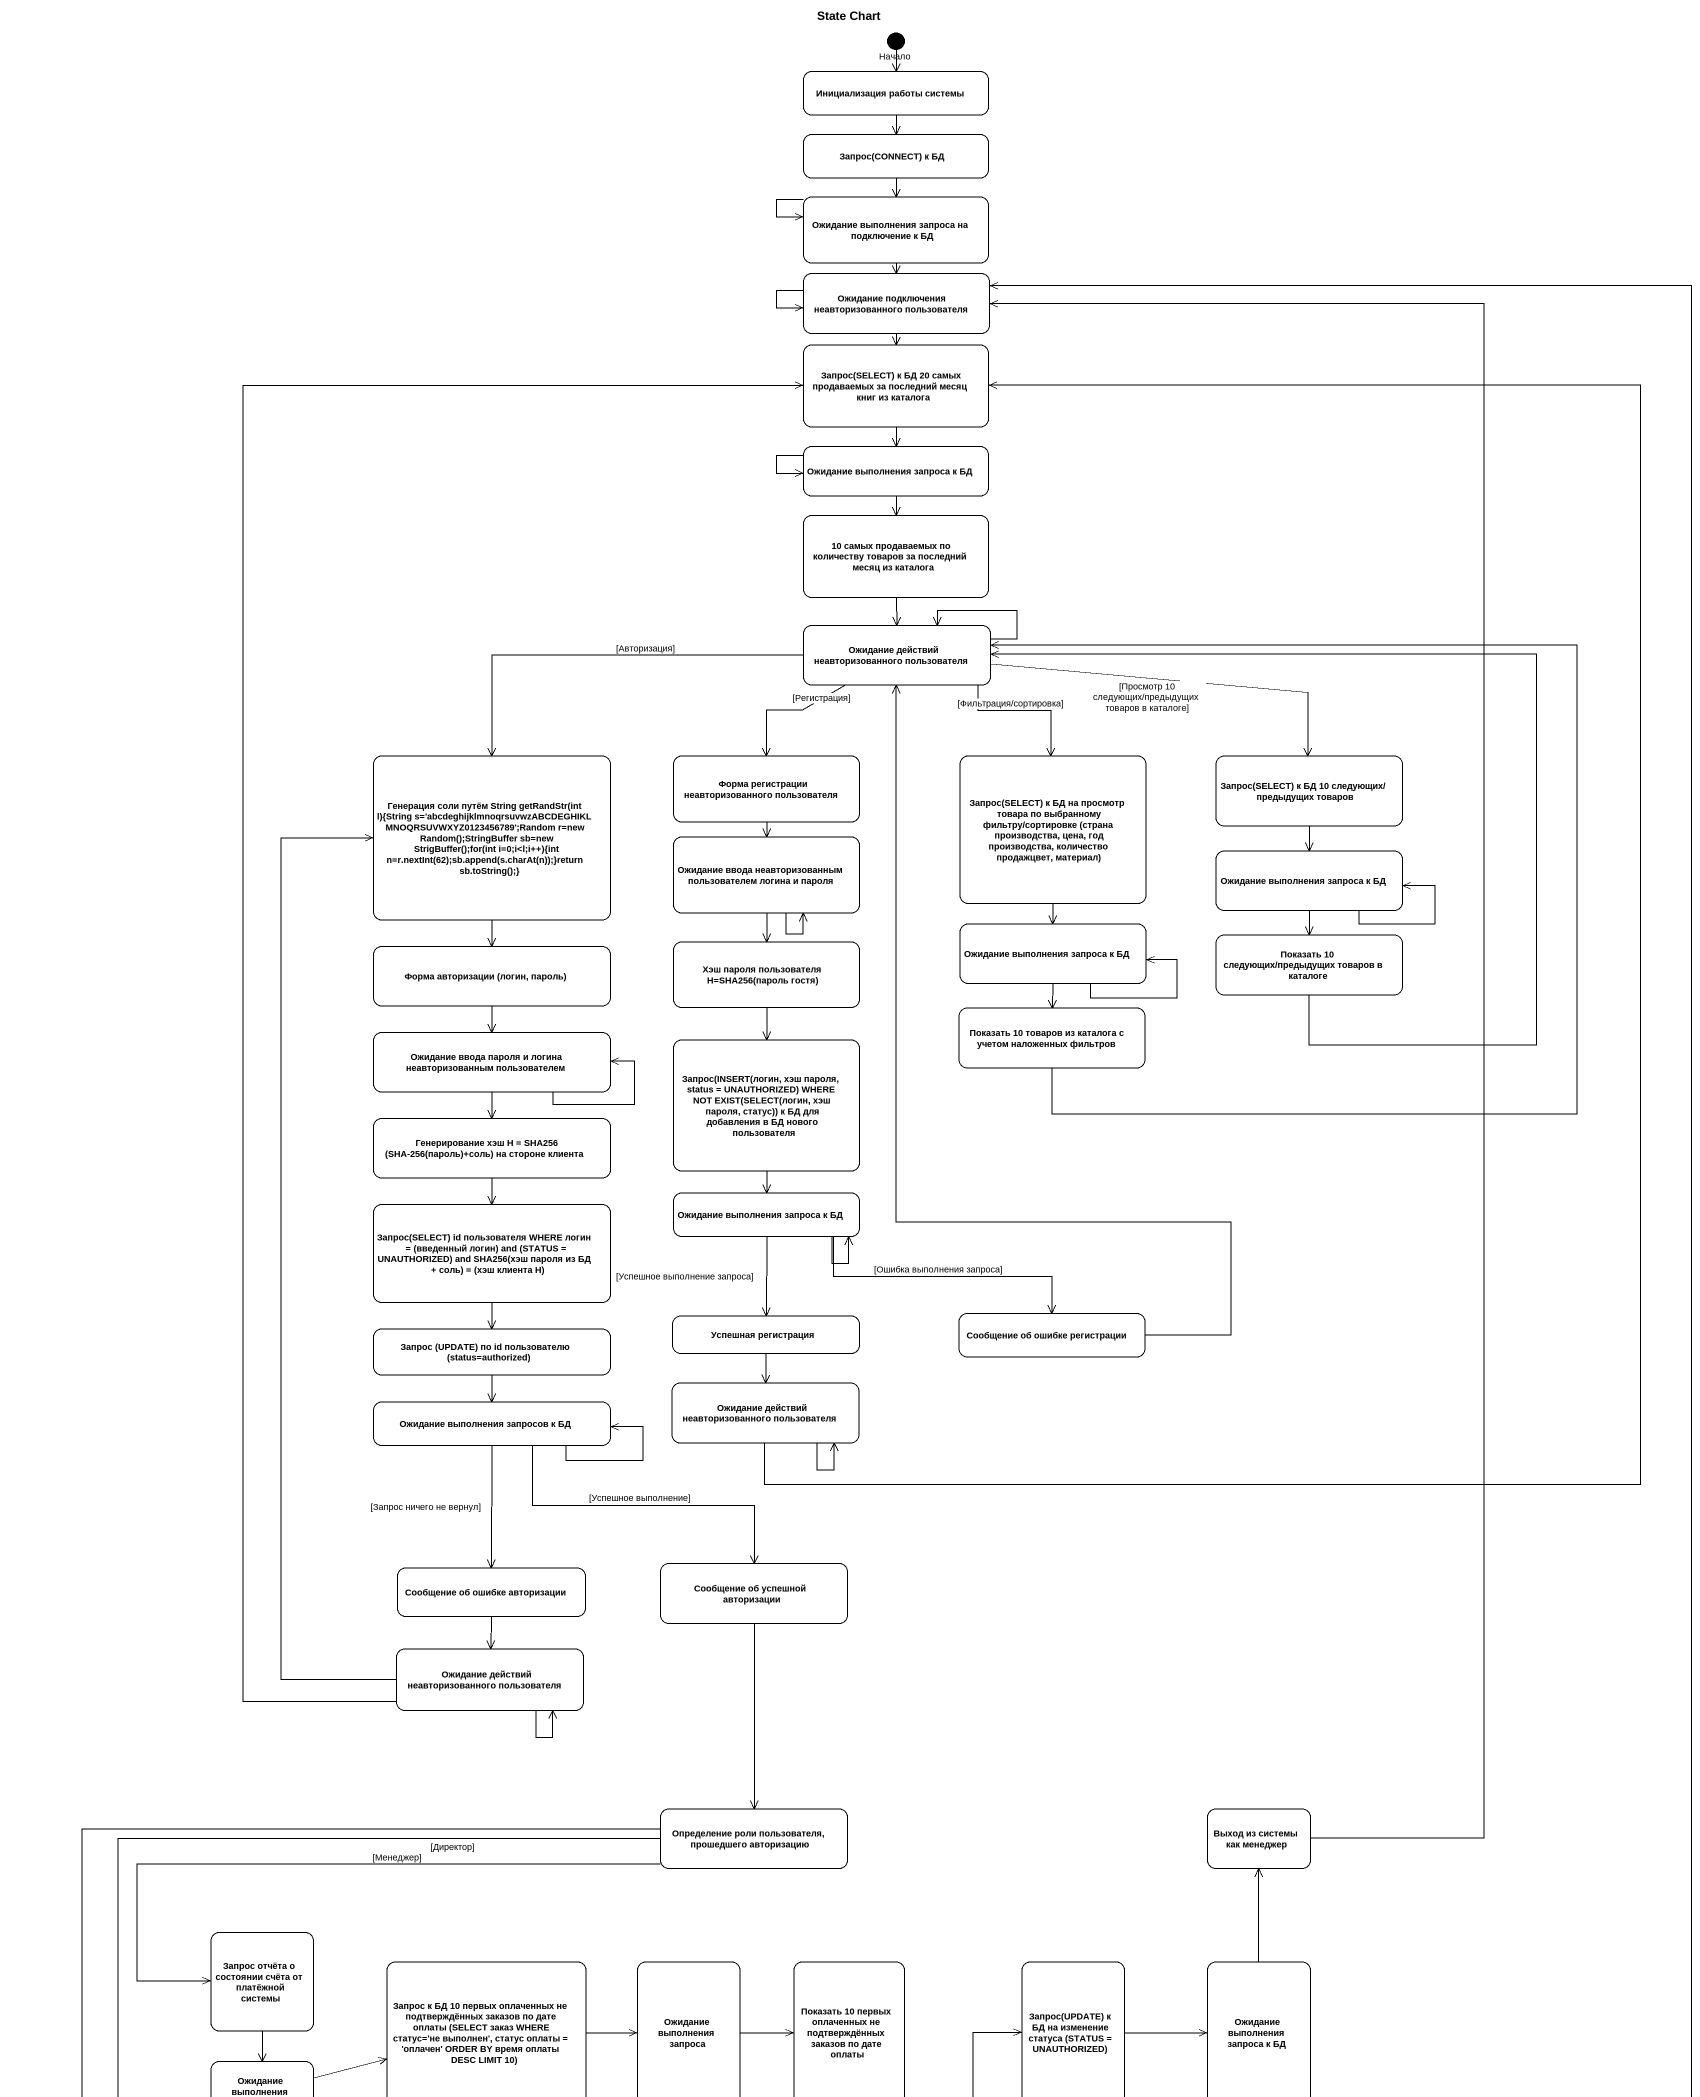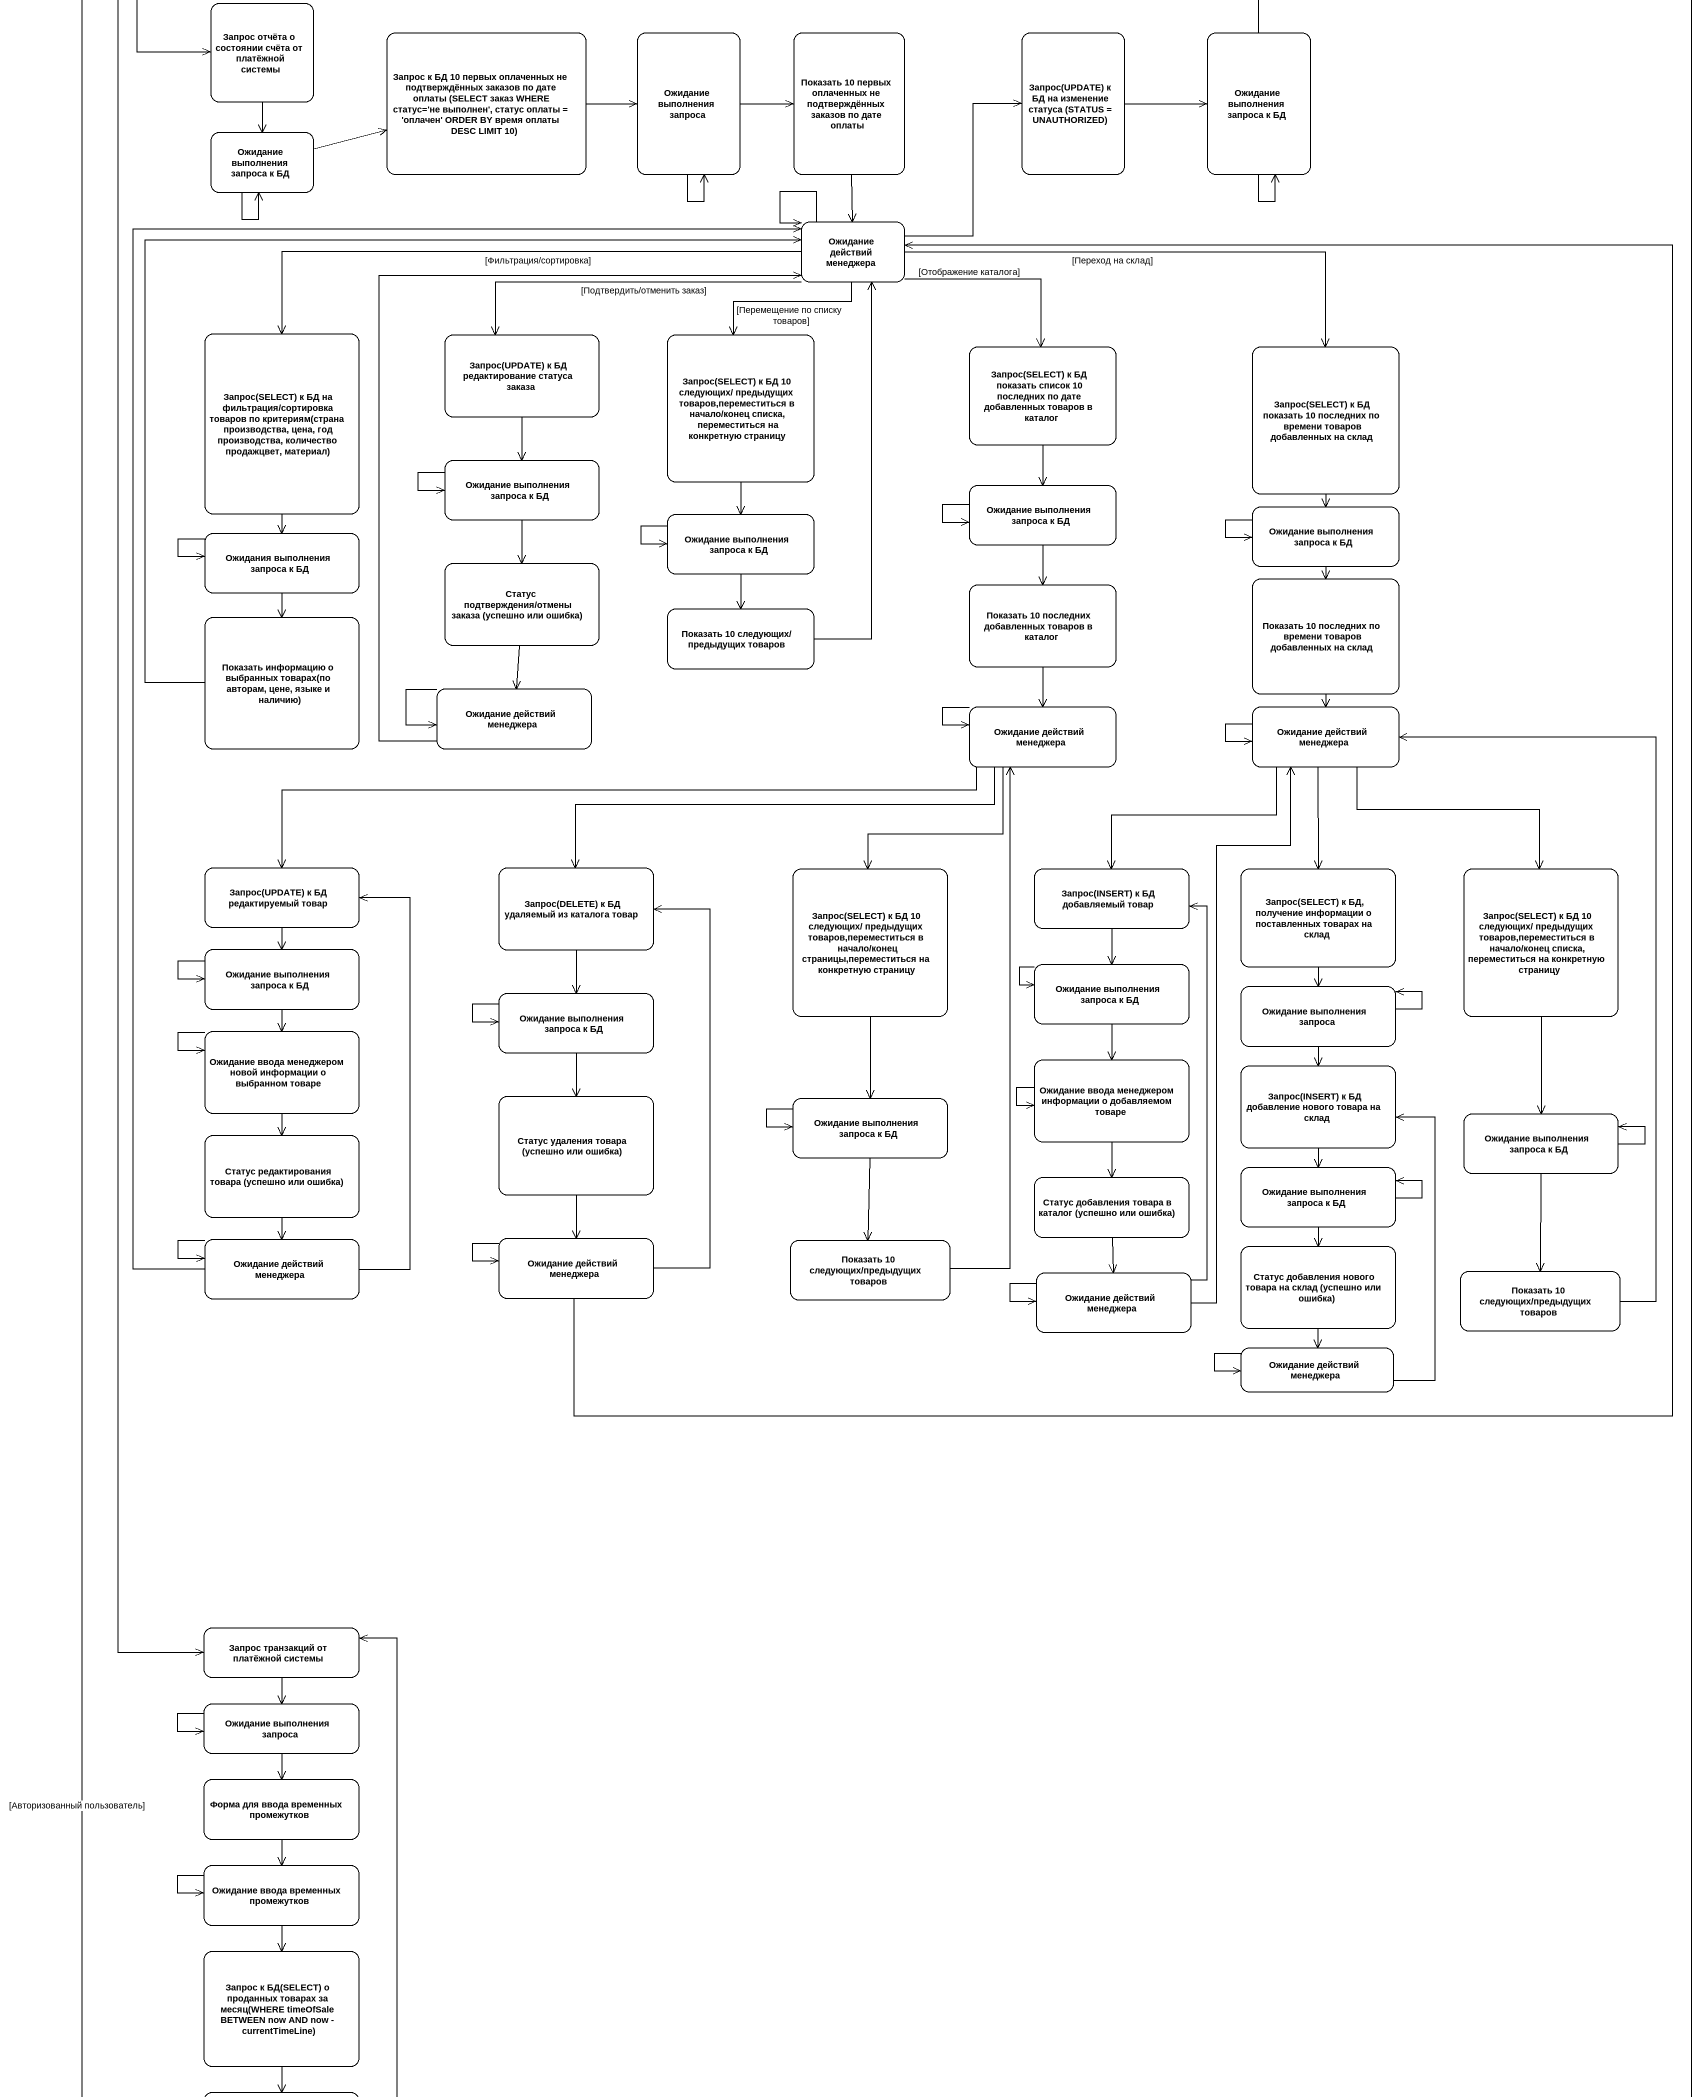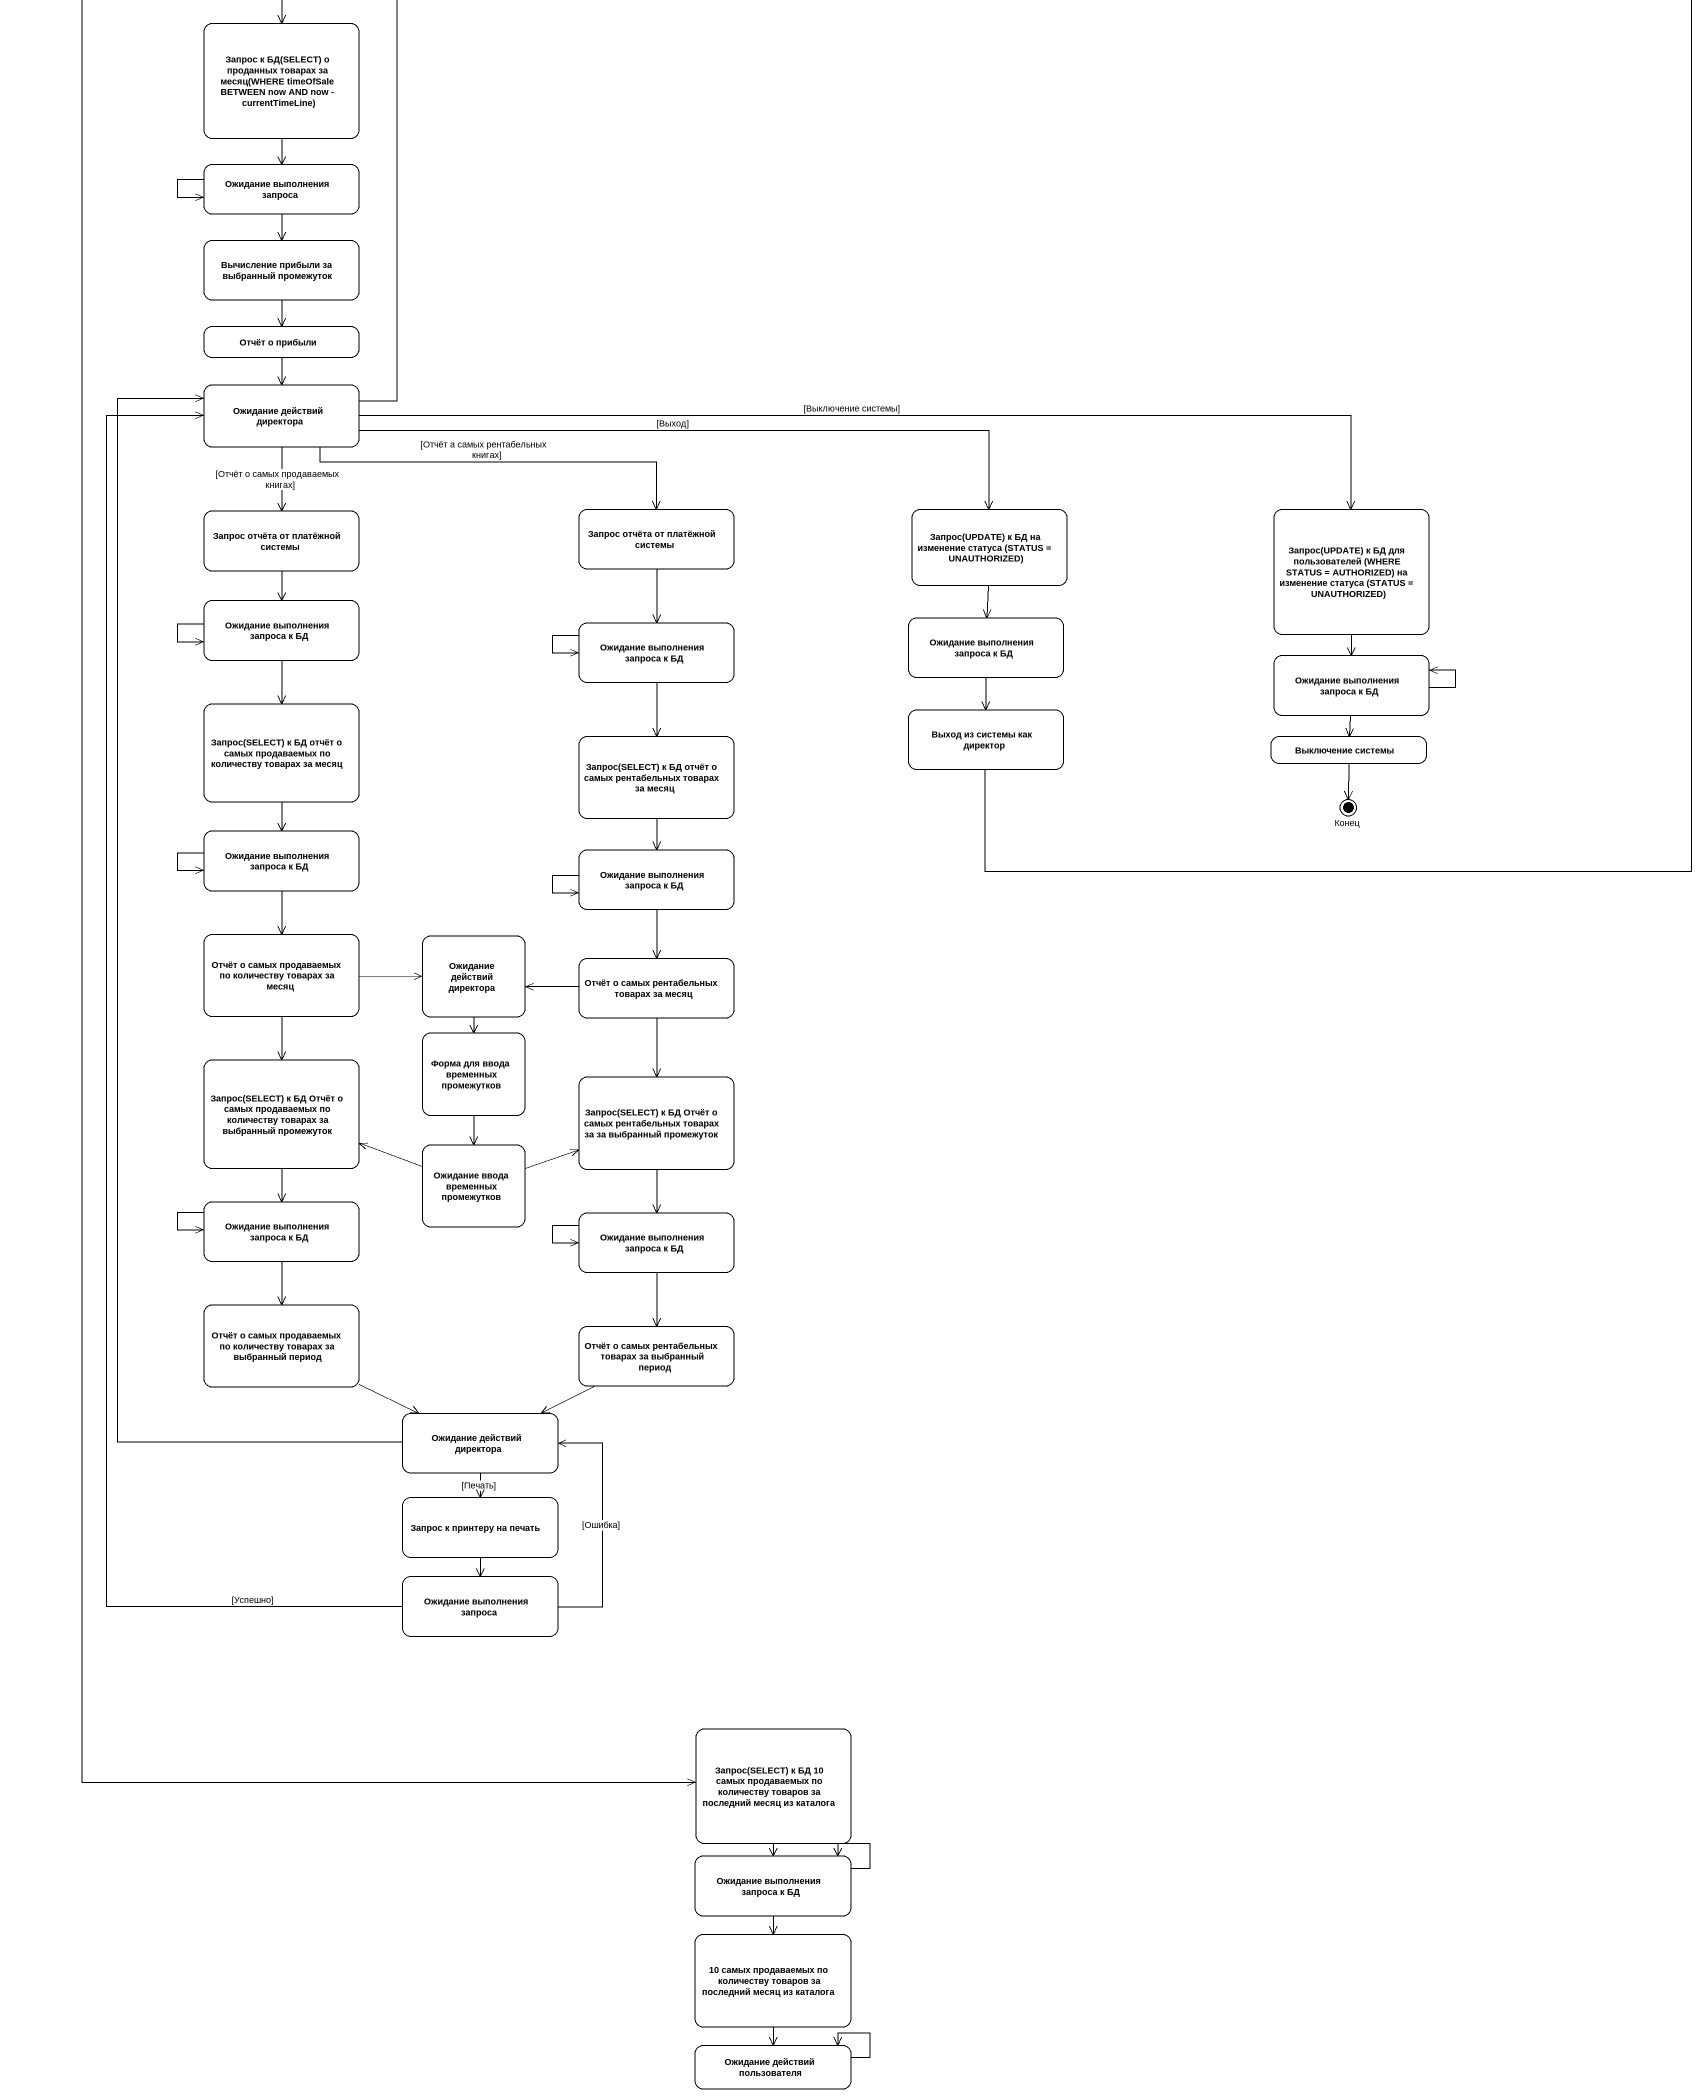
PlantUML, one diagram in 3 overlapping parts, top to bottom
@startuml
title State Chart
hide empty description
state Начало <<start>>
state "Инициализация работы системы" as Инициализация_работы_системы
state "Запрос(CONNECT) к БД" as Запрос_CONNECT_к_БД
state "Ожидание выполнения запроса на подключение к БД" as Ожидание_выполнения_запроса
state "Ожидание подключения неавторизованного пользователя" as Ожидание_подключения
state "Запрос(SELECT) к БД 20 самых продаваемых за последний месяц книг из каталога" as Запрос_SELECT_к_БД_20_самых
state "Ожидание выполнения запроса к БД" as Ожидание_выполнения_запроса_2
state "10 самых продаваемых по количеству товаров за последний месяц из каталога" as s10_самых_продаваемых_по
state "Ожидание действий неавторизованного пользователя" as Ожидание_действий
state "Генерация соли путём String getRandStr(int l){String s='abcdeghijklmnoqrsuvwzABCDEGHIKL MNOQRSUVWXYZ0123456789';Random r=new Random();StringBuffer sb=new StrigBuffer();for(int i=0;i<l;i++){int n=r.nextInt(62);sb.append(s.charAt(n));}return sb.toString();}" as Генерация_соли_путём_String
state "Форма регистрации неавторизованного пользователя" as Форма_регистрации
state "Запрос(SELECT) к БД на просмотр товара по выбранному фильтру/сортировке (страна производства, цена, год производства, количество продажцвет, материал)" as Запрос_SELECT_к_БД_на
state "Запрос(SELECT) к БД 10 следующих/ предыдущих товаров" as Запрос_SELECT_к_БД_10
state "Ожидание ввода неавторизованным пользователем логина и пароля" as Ожидание_ввода
state "Ожидание выполнения запроса к БД" as Ожидание_выполнения_запроса_3
state "Ожидание выполнения запроса к БД" as Ожидание_выполнения_запроса_4
state "Форма авторизации (логин, пароль)" as Форма_авторизации_логин
state "Хэш пароля пользователя H=SHA256(пароль гостя)" as Хэш_пароля_пользователя_H
state "Показать 10 следующих/предыдущих товаров в каталоге" as Показать_10_следующих
state "Ожидание ввода пароля и логина неавторизованным пользователем" as Ожидание_ввода_пароля_и
state "Запрос(INSERT(логин, хэш пароля, status = UNAUTHORIZED) WHERE NOT EXIST(SELECT(логин, хэш пароля, статус)) к БД для добавления в БД нового пользователя" as Запрос_INSERT_логин_хэш
state "Показать 10 товаров из каталога с учетом наложенных фильтров" as Показать_10_товаров_из
state "Генерирование хэш H = SHA256 (SHA-256(пароль)+соль) на стороне клиента" as Генерирование_хэш_H_SHA256
state "Ожидание выполнения запроса к БД" as Ожидание_выполнения_запроса_5
state "Запрос(SELECT) id пользователя WHERE логин = (введенный логин) and (STATUS = UNAUTHORIZED) and SHA256(хэш пароля из БД + соль) = (хэш клиента H)" as Запрос_SELECT_id
state "Запрос (UPDATE) по id пользователю (status=authorized)" as Запрос_UPDATE_по_id
state "Успешная регистрация" as Успешная_регистрация
state "Сообщение об ошибке регистрации" as Сообщение_об_ошибке
state "Ожидание действий неавторизованного пользователя" as Ожидание_действий_2
state "Ожидание выполнения запросов к БД" as Ожидание_выполнения
state "Сообщение об ошибке авторизации" as Сообщение_об_ошибке_2
state "Сообщение об успешной авторизации" as Сообщение_об_успешной
state "Ожидание действий неавторизованного пользователя" as Ожидание_действий_3
state "Определение роли пользователя, прошедшего авторизацию" as Определение_роли
state "Выход из системы как менеджер" as Выход_из_системы_как
state "Запрос отчёта о состоянии счёта от платёжной системы" as Запрос_отчёта_о_состоянии
state "Запрос к БД 10 первых оплаченных не подтверждённых заказов по дате оплаты (SELECT заказ WHERE статус='не выполнен', статус оплаты = 'оплачен' ORDER BY время оплаты DESC LIMIT 10)" as Запрос_к_БД_10_первых
state "Ожидание выполнения запроса" as Ожидание_выполнения_запроса_6
state "Показать 10 первых оплаченных не подтверждённых заказов по дате оплаты" as Показать_10_первых
state "Запрос(UPDATE) к БД на изменение статуса (STATUS = UNAUTHORIZED)" as Запрос_UPDATE_к_БД_на
state "Ожидание выполнения запроса к БД" as Ожидание_выполнения_запроса_7
state "Ожидание выполнения запроса к БД" as Ожидание_выполнения_запроса_8
state "Ожидание действий менеджера" as Ожидание_действий_менеджера
state "Запрос(SELECT) к БД на фильтрация/сортировка товаров по критериям(страна производства, цена, год производства, количество продажцвет, материал)" as Запрос_SELECT_к_БД_на_2
state "Запрос(UPDATE) к БД редактирование статуса заказа" as Запрос_UPDATE_к_БД
state "Запрос(SELECT) к БД 10 следующих/ предыдущих товаров,переместиться в начало/конец списка, переместиться на конкретную страницу" as Запрос_SELECT_к_БД_10_2
state "Запрос(SELECT) к БД показать список 10 последних по дате добавленных товаров в каталог" as Запрос_SELECT_к_БД_показать
state "Запрос(SELECT) к БД показать 10 последних по времени товаров добавленных на склад" as Запрос_SELECT_к_БД_показать_2
state "Ожидание выполнения запроса к БД" as Ожидание_выполнения_запроса_9
state "Ожидание выполнения запроса к БД" as Ожидание_выполнения_запроса_10
state "Ожидания выполнения запроса к БД" as Ожидания_выполнения_запроса
state "Ожидание выполнения запроса к БД" as Ожидание_выполнения_запроса_11
state "Ожидание выполнения запроса к БД" as Ожидание_выполнения_запроса_12
state "Статус подтверждения/отмены заказа (успешно или ошибка)" as Статус_подтверждения_отмены
state "Показать 10 последних по времени товаров добавленных на склад" as Показать_10_последних_по
state "Показать информацию о выбранных товарах(по авторам, цене, языке и наличию)" as Показать_информацию_о
state "Показать 10 следующих/ предыдущих товаров" as Показать_10_следующих_2
state "Показать 10 последних добавленных товаров в каталог" as Показать_10_последних
state "Ожидание действий менеджера" as Ожидание_действий_менеджера_2
state "Ожидание действий менеджера" as Ожидание_действий_менеджера_3
state "Ожидание действий менеджера" as Ожидание_действий_менеджера_4
state "Запрос(UPDATE) к БД редактируемый товар" as Запрос_UPDATE_к_БД_2
state "Запрос(DELETE) к БД удаляемый из каталога товар" as Запрос_DELETE_к_БД
state "Запрос(SELECT) к БД 10 следующих/ предыдущих товаров,переместиться в начало/конец страницы,переместиться на конкретную страницу" as Запрос_SELECT_к_БД_10_3
state "Запрос(INSERT) к БД добавляемый товар" as Запрос_INSERT_к_БД
state "Запрос(SELECT) к БД, получение информации о поставленных товарах на склад" as Запрос_SELECT_к_БД
state "Запрос(SELECT) к БД 10 следующих/ предыдущих товаров,переместиться в начало/конец списка, переместиться на конкретную страницу" as Запрос_SELECT_к_БД_10_4
state "Ожидание выполнения запроса к БД" as Ожидание_выполнения_запроса_13
state "Ожидание выполнения запроса к БД" as Ожидание_выполнения_запроса_14
state "Ожидание выполнения запроса к БД" as Ожидание_выполнения_запроса_15
state "Ожидание выполнения запроса" as Ожидание_выполнения_запроса_16
state "Ожидание ввода менеджером новой информации о выбранном товаре" as Ожидание_ввода_менеджером
state "Ожидание ввода менеджером информации о добавляемом товаре" as Ожидание_ввода_менеджером_2
state "Запрос(INSERT) к БД добавление нового товара на склад" as Запрос_INSERT_к_БД_2
state "Статус удаления товара (успешно или ошибка)" as Статус_удаления_товара
state "Ожидание выполнения запроса к БД" as Ожидание_выполнения_запроса_17
state "Ожидание выполнения запроса к БД" as Ожидание_выполнения_запроса_18
state "Статус редактирования товара (успешно или ошибка)" as Статус_редактирования
state "Статус добавления товара в каталог (успешно или ошибка)" as Статус_добавления_товара_в
state "Ожидание выполнения запроса к БД" as Ожидание_выполнения_запроса_19
state "Ожидание действий менеджера" as Ожидание_действий_менеджера_5
state "Ожидание действий менеджера" as Ожидание_действий_менеджера_6
state "Показать 10 следующих/предыдущих товаров" as Показать_10_следующих_3
state "Ожидание действий менеджера" as Ожидание_действий_менеджера_7
state "Статус добавления нового товара на склад (успешно или ошибка)" as Статус_добавления_нового
state "Показать 10 следующих/предыдущих товаров" as Показать_10_следующих_4
state "Ожидание действий менеджера" as Ожидание_действий_менеджера_8
state "Запрос транзакций от платёжной системы" as Запрос_транзакций_от
state "Ожидание выполнения запроса" as Ожидание_выполнения_запроса_20
state "Форма для ввода временных промежутков" as Форма_для_ввода_временных
state "Ожидание ввода временных промежутков" as Ожидание_ввода_временных
state "Запрос к БД(SELECT) о проданных товарах за месяц(WHERE timeOfSale BETWEEN now AND now - currentTimeLine)" as Запрос_к_БД_SELECT_о
state "Ожидание выполнения запроса" as Ожидание_выполнения_запроса_21
state "Вычисление прибыли за выбранный промежуток" as Вычисление_прибыли_за
state "Отчёт о прибыли" as Отчёт_о_прибыли
state "Ожидание действий директора" as Ожидание_действий_директора
state "Запрос отчёта от платёжной системы" as Запрос_отчёта_от_платёжной
state "Запрос отчёта от платёжной системы" as Запрос_отчёта_от_платёжной_2
state "Запрос(UPDATE) к БД на изменение статуса (STATUS = UNAUTHORIZED)" as Запрос_UPDATE_к_БД_на_2
state "Запрос(UPDATE) к БД для пользователей (WHERE STATUS = AUTHORIZED) на изменение статуса (STATUS = UNAUTHORIZED)" as Запрос_UPDATE_к_БД_для
state "Ожидание выполнения запроса к БД" as Ожидание_выполнения_запроса_22
state "Ожидание выполнения запроса к БД" as Ожидание_выполнения_запроса_23
state "Ожидание выполнения запроса к БД" as Ожидание_выполнения_запроса_24
state "Ожидание выполнения запроса к БД" as Ожидание_выполнения_запроса_25
state "Запрос(SELECT) к БД отчёт о самых продаваемых по количеству товарах за месяц" as Запрос_SELECT_к_БД_отчёт_о
state "Запрос(SELECT) к БД отчёт о самых рентабельных товарах за месяц" as Запрос_SELECT_к_БД_отчёт_о_2
state "Выход из системы как директор" as Выход_из_системы_как_2
state "Выключение системы" as Выключение_системы
state Конец <<end>>
state "Ожидание выполнения запроса к БД" as Ожидание_выполнения_запроса_26
state "Ожидание выполнения запроса к БД" as Ожидание_выполнения_запроса_27
state "Отчёт о самых продаваемых по количеству товарах за месяц" as Отчёт_о_самых_продаваемых
state "Ожидание действий директора" as Ожидание_действий_директора_2
state "Отчёт о самых рентабельных товарах за месяц" as Отчёт_о_самых_рентабельных
state "Форма для ввода временных промежутков" as Форма_для_ввода_временных_2
state "Запрос(SELECT) к БД Отчёт о самых продаваемых по количеству товарах за выбранный промежуток" as Запрос_SELECT_к_БД_Отчёт_о
state "Запрос(SELECT) к БД Отчёт о самых рентабельных товарах за за выбранный промежуток" as Запрос_SELECT_к_БД_Отчёт_о_2
state "Ожидание ввода временных промежутков" as Ожидание_ввода_временных_2
state "Ожидание выполнения запроса к БД" as Ожидание_выполнения_запроса_28
state "Ожидание выполнения запроса к БД" as Ожидание_выполнения_запроса_29
state "Отчёт о самых продаваемых по количеству товарах за выбранный период" as Отчёт_о_самых_продаваемых_2
state "Отчёт о самых рентабельных товарах за выбранный период" as Отчёт_о_самых_рентабельных_2
state "Ожидание действий директора" as Ожидание_действий_директора_3
state "Запрос к принтеру на печать" as Запрос_к_принтеру_на_печать
state "Ожидание выполнения запроса" as Ожидание_выполнения_запроса_30
state "Запрос(SELECT) к БД 10 самых продаваемых по количеству товаров за последний месяц из каталога" as Запрос_SELECT_к_БД_10_самых
state "Ожидание выполнения запроса к БД" as Ожидание_выполнения_запроса_31
state "10 самых продаваемых по количеству товаров за последний месяц из каталога" as s10_самых_продаваемых_по_2
state "Ожидание действий пользователя" as Ожидание_действий_4
Начало --> Инициализация_работы_системы
Инициализация_работы_системы --> Запрос_CONNECT_к_БД
Запрос_CONNECT_к_БД --> Ожидание_выполнения_запроса
Ожидание_выполнения_запроса --> Ожидание_выполнения_запроса
Ожидание_выполнения_запроса --> Ожидание_подключения
Ожидание_подключения --> Ожидание_подключения
Ожидание_подключения --> Запрос_SELECT_к_БД_20_самых
Запрос_SELECT_к_БД_20_самых --> Ожидание_выполнения_запроса_2
Ожидание_выполнения_запроса_2 --> Ожидание_выполнения_запроса_2
Ожидание_выполнения_запроса_2 --> s10_самых_продаваемых_по
s10_самых_продаваемых_по --> Ожидание_действий
Ожидание_действий --> Ожидание_действий
Ожидание_действий -left-> Генерация_соли_путём_String : [Авторизация]
Ожидание_действий --> Форма_регистрации : [Регистрация]
Ожидание_действий --> Запрос_SELECT_к_БД_на : [Фильтрация/сортировка]
Ожидание_действий -right-> Запрос_SELECT_к_БД_10 : [Просмотр 10 следующих/предыдущих товаров в каталоге]
Генерация_соли_путём_String --> Форма_авторизации_логин
Форма_регистрации --> Ожидание_ввода
Запрос_SELECT_к_БД_на --> Ожидание_выполнения_запроса_4
Запрос_SELECT_к_БД_10 --> Ожидание_выполнения_запроса_3
Ожидание_ввода --> Ожидание_ввода
Ожидание_ввода --> Хэш_пароля_пользователя_H
Ожидание_выполнения_запроса_3 --> Ожидание_выполнения_запроса_3
Ожидание_выполнения_запроса_3 --> Показать_10_следующих
Ожидание_выполнения_запроса_4 --> Ожидание_выполнения_запроса_4
Ожидание_выполнения_запроса_4 --> Показать_10_товаров_из
Форма_авторизации_логин --> Ожидание_ввода_пароля_и
Хэш_пароля_пользователя_H --> Запрос_INSERT_логин_хэш
Показать_10_следующих -up-> Ожидание_действий
Ожидание_ввода_пароля_и --> Ожидание_ввода_пароля_и
Ожидание_ввода_пароля_и --> Генерирование_хэш_H_SHA256
Запрос_INSERT_логин_хэш --> Ожидание_выполнения_запроса_5
Показать_10_товаров_из -up-> Ожидание_действий
Генерирование_хэш_H_SHA256 --> Запрос_SELECT_id
Ожидание_выполнения_запроса_5 --> Ожидание_выполнения_запроса_5
Ожидание_выполнения_запроса_5 --> Успешная_регистрация : [Успешное выполнение запроса]
Ожидание_выполнения_запроса_5 -right-> Сообщение_об_ошибке : [Ошибка выполнения запроса]
Запрос_SELECT_id --> Запрос_UPDATE_по_id
Запрос_UPDATE_по_id --> Ожидание_выполнения
Успешная_регистрация --> Ожидание_действий_2
Сообщение_об_ошибке -up-> Ожидание_действий
Ожидание_действий_2 -up-> Запрос_SELECT_к_БД_20_самых
Ожидание_действий_2 --> Ожидание_действий_2
Ожидание_выполнения --> Ожидание_выполнения
Ожидание_выполнения --> Сообщение_об_ошибке_2 : [Запрос ничего не вернул]
Ожидание_выполнения --> Сообщение_об_успешной : [Успешное выполнение]
Сообщение_об_ошибке_2 --> Ожидание_действий_3
Сообщение_об_успешной --> Определение_роли
Ожидание_действий_3 -up-> Запрос_SELECT_к_БД_20_самых
Ожидание_действий_3 -up-> Генерация_соли_путём_String
Ожидание_действий_3 --> Ожидание_действий_3
Определение_роли -left-> Запрос_отчёта_о_состоянии : [Менеджер]
Определение_роли --> Запрос_транзакций_от : [Директор]
Определение_роли --> Запрос_SELECT_к_БД_10_самых : [Авторизованный пользователь]
Выход_из_системы_как -up-> Ожидание_подключения
Запрос_отчёта_о_состоянии --> Ожидание_выполнения_запроса_8
Запрос_к_БД_10_первых -right-> Ожидание_выполнения_запроса_6
Ожидание_выполнения_запроса_6 --> Ожидание_выполнения_запроса_6
Ожидание_выполнения_запроса_6 -right-> Показать_10_первых
Показать_10_первых --> Ожидание_действий_менеджера
Запрос_UPDATE_к_БД_на -right-> Ожидание_выполнения_запроса_7
Ожидание_выполнения_запроса_7 -up-> Выход_из_системы_как
Ожидание_выполнения_запроса_7 --> Ожидание_выполнения_запроса_7
Ожидание_выполнения_запроса_8 -right-> Запрос_к_БД_10_первых
Ожидание_выполнения_запроса_8 --> Ожидание_выполнения_запроса_8
Ожидание_действий_менеджера -up-> Запрос_UPDATE_к_БД_на
Ожидание_действий_менеджера --> Ожидание_действий_менеджера
Ожидание_действий_менеджера -left-> Запрос_SELECT_к_БД_на_2 : [Фильтрация/сортировка]
Ожидание_действий_менеджера -left-> Запрос_UPDATE_к_БД : [Подтвердить/отменить заказ]
Ожидание_действий_менеджера --> Запрос_SELECT_к_БД_10_2 : [Перемещение по списку товаров]
Ожидание_действий_менеджера --> Запрос_SELECT_к_БД_показать : [Отображение каталога]
Ожидание_действий_менеджера -right-> Запрос_SELECT_к_БД_показать_2 : [Переход на склад]
Запрос_SELECT_к_БД_на_2 --> Ожидания_выполнения_запроса
Запрос_UPDATE_к_БД --> Ожидание_выполнения_запроса_9
Запрос_SELECT_к_БД_10_2 --> Ожидание_выполнения_запроса_11
Запрос_SELECT_к_БД_показать --> Ожидание_выполнения_запроса_10
Запрос_SELECT_к_БД_показать_2 --> Ожидание_выполнения_запроса_12
Ожидание_выполнения_запроса_9 --> Ожидание_выполнения_запроса_9
Ожидание_выполнения_запроса_9 --> Статус_подтверждения_отмены
Ожидание_выполнения_запроса_10 --> Ожидание_выполнения_запроса_10
Ожидание_выполнения_запроса_10 --> Показать_10_последних
Ожидания_выполнения_запроса --> Ожидания_выполнения_запроса
Ожидания_выполнения_запроса --> Показать_информацию_о
Ожидание_выполнения_запроса_11 --> Ожидание_выполнения_запроса_11
Ожидание_выполнения_запроса_11 --> Показать_10_следующих_2
Ожидание_выполнения_запроса_12 --> Ожидание_выполнения_запроса_12
Ожидание_выполнения_запроса_12 --> Показать_10_последних_по
Статус_подтверждения_отмены --> Ожидание_действий_менеджера_2
Показать_10_последних_по --> Ожидание_действий_менеджера_4
Показать_информацию_о -up-> Ожидание_действий_менеджера
Показать_10_следующих_2 -up-> Ожидание_действий_менеджера
Показать_10_последних --> Ожидание_действий_менеджера_3
Ожидание_действий_менеджера_2 -up-> Ожидание_действий_менеджера
Ожидание_действий_менеджера_2 --> Ожидание_действий_менеджера_2
Ожидание_действий_менеджера_3 --> Ожидание_действий_менеджера_3
Ожидание_действий_менеджера_3 -left-> Запрос_UPDATE_к_БД_2
Ожидание_действий_менеджера_3 -left-> Запрос_DELETE_к_БД
Ожидание_действий_менеджера_3 --> Запрос_SELECT_к_БД_10_3
Ожидание_действий_менеджера_4 --> Ожидание_действий_менеджера_4
Ожидание_действий_менеджера_4 --> Запрос_INSERT_к_БД
Ожидание_действий_менеджера_4 --> Запрос_SELECT_к_БД
Ожидание_действий_менеджера_4 --> Запрос_SELECT_к_БД_10_4
Запрос_UPDATE_к_БД_2 --> Ожидание_выполнения_запроса_13
Запрос_DELETE_к_БД --> Ожидание_выполнения_запроса_15
Запрос_SELECT_к_БД_10_3 --> Ожидание_выполнения_запроса_17
Запрос_INSERT_к_БД --> Ожидание_выполнения_запроса_14
Запрос_SELECT_к_БД --> Ожидание_выполнения_запроса_16
Запрос_SELECT_к_БД_10_4 --> Ожидание_выполнения_запроса_18
Ожидание_выполнения_запроса_13 --> Ожидание_выполнения_запроса_13
Ожидание_выполнения_запроса_13 --> Ожидание_ввода_менеджером
Ожидание_выполнения_запроса_14 --> Ожидание_выполнения_запроса_14
Ожидание_выполнения_запроса_14 --> Ожидание_ввода_менеджером_2
Ожидание_выполнения_запроса_15 --> Ожидание_выполнения_запроса_15
Ожидание_выполнения_запроса_15 --> Статус_удаления_товара
Ожидание_выполнения_запроса_16 --> Ожидание_выполнения_запроса_16
Ожидание_выполнения_запроса_16 --> Запрос_INSERT_к_БД_2
Ожидание_ввода_менеджером --> Ожидание_ввода_менеджером
Ожидание_ввода_менеджером --> Статус_редактирования
Ожидание_ввода_менеджером_2 --> Ожидание_ввода_менеджером_2
Ожидание_ввода_менеджером_2 --> Статус_добавления_товара_в
Запрос_INSERT_к_БД_2 --> Ожидание_выполнения_запроса_19
Статус_удаления_товара --> Ожидание_действий_менеджера_6
Ожидание_выполнения_запроса_17 --> Ожидание_выполнения_запроса_17
Ожидание_выполнения_запроса_17 --> Показать_10_следующих_3
Ожидание_выполнения_запроса_18 --> Ожидание_выполнения_запроса_18
Ожидание_выполнения_запроса_18 --> Показать_10_следующих_4
Статус_редактирования --> Ожидание_действий_менеджера_5
Статус_добавления_товара_в --> Ожидание_действий_менеджера_7
Ожидание_выполнения_запроса_19 --> Ожидание_выполнения_запроса_19
Ожидание_выполнения_запроса_19 --> Статус_добавления_нового
Ожидание_действий_менеджера_5 -up-> Ожидание_действий_менеджера
Ожидание_действий_менеджера_5 -up-> Запрос_UPDATE_к_БД_2
Ожидание_действий_менеджера_5 --> Ожидание_действий_менеджера_5
Ожидание_действий_менеджера_6 -up-> Ожидание_действий_менеджера
Ожидание_действий_менеджера_6 -up-> Запрос_DELETE_к_БД
Ожидание_действий_менеджера_6 --> Ожидание_действий_менеджера_6
Показать_10_следующих_3 -up-> Ожидание_действий_менеджера_3
Ожидание_действий_менеджера_7 -up-> Ожидание_действий_менеджера_4
Ожидание_действий_менеджера_7 -up-> Запрос_INSERT_к_БД
Ожидание_действий_менеджера_7 --> Ожидание_действий_менеджера_7
Статус_добавления_нового --> Ожидание_действий_менеджера_8
Показать_10_следующих_4 -up-> Ожидание_действий_менеджера_4
Ожидание_действий_менеджера_8 -up-> Запрос_INSERT_к_БД_2
Ожидание_действий_менеджера_8 --> Ожидание_действий_менеджера_8
Запрос_транзакций_от --> Ожидание_выполнения_запроса_20
Ожидание_выполнения_запроса_20 --> Ожидание_выполнения_запроса_20
Ожидание_выполнения_запроса_20 --> Форма_для_ввода_временных
Форма_для_ввода_временных --> Ожидание_ввода_временных
Ожидание_ввода_временных --> Ожидание_ввода_временных
Ожидание_ввода_временных --> Запрос_к_БД_SELECT_о
Запрос_к_БД_SELECT_о --> Ожидание_выполнения_запроса_21
Ожидание_выполнения_запроса_21 --> Ожидание_выполнения_запроса_21
Ожидание_выполнения_запроса_21 --> Вычисление_прибыли_за
Вычисление_прибыли_за --> Отчёт_о_прибыли
Отчёт_о_прибыли --> Ожидание_действий_директора
Ожидание_действий_директора -up-> Запрос_транзакций_от
Ожидание_действий_директора --> Запрос_отчёта_от_платёжной : [Отчёт о самых продаваемых книгах]
Ожидание_действий_директора -right-> Запрос_отчёта_от_платёжной_2 : [Отчёт а самых рентабельных книгах]
Ожидание_действий_директора -right-> Запрос_UPDATE_к_БД_на_2 : [Выход]
Ожидание_действий_директора -right-> Запрос_UPDATE_к_БД_для : [Выключение системы]
Запрос_отчёта_от_платёжной --> Ожидание_выполнения_запроса_22
Запрос_отчёта_от_платёжной_2 --> Ожидание_выполнения_запроса_23
Запрос_UPDATE_к_БД_на_2 --> Ожидание_выполнения_запроса_24
Запрос_UPDATE_к_БД_для --> Ожидание_выполнения_запроса_25
Ожидание_выполнения_запроса_22 --> Ожидание_выполнения_запроса_22
Ожидание_выполнения_запроса_22 --> Запрос_SELECT_к_БД_отчёт_о
Ожидание_выполнения_запроса_23 --> Ожидание_выполнения_запроса_23
Ожидание_выполнения_запроса_23 --> Запрос_SELECT_к_БД_отчёт_о_2
Ожидание_выполнения_запроса_24 --> Выход_из_системы_как_2
Ожидание_выполнения_запроса_25 --> Ожидание_выполнения_запроса_25
Ожидание_выполнения_запроса_25 --> Выключение_системы
Запрос_SELECT_к_БД_отчёт_о --> Ожидание_выполнения_запроса_26
Запрос_SELECT_к_БД_отчёт_о_2 --> Ожидание_выполнения_запроса_27
Выход_из_системы_как_2 -up-> Ожидание_подключения
Выключение_системы --> Конец
Ожидание_выполнения_запроса_26 --> Ожидание_выполнения_запроса_26
Ожидание_выполнения_запроса_26 --> Отчёт_о_самых_продаваемых
Ожидание_выполнения_запроса_27 --> Ожидание_выполнения_запроса_27
Ожидание_выполнения_запроса_27 --> Отчёт_о_самых_рентабельных
Отчёт_о_самых_продаваемых -right-> Ожидание_действий_директора_2
Отчёт_о_самых_продаваемых --> Запрос_SELECT_к_БД_Отчёт_о
Ожидание_действий_директора_2 --> Форма_для_ввода_временных_2
Отчёт_о_самых_рентабельных -left-> Ожидание_действий_директора_2
Отчёт_о_самых_рентабельных --> Запрос_SELECT_к_БД_Отчёт_о_2
Форма_для_ввода_временных_2 --> Ожидание_ввода_временных_2
Запрос_SELECT_к_БД_Отчёт_о --> Ожидание_выполнения_запроса_28
Запрос_SELECT_к_БД_Отчёт_о_2 --> Ожидание_выполнения_запроса_29
Ожидание_ввода_временных_2 -left-> Запрос_SELECT_к_БД_Отчёт_о
Ожидание_ввода_временных_2 -right-> Запрос_SELECT_к_БД_Отчёт_о_2
Ожидание_выполнения_запроса_28 --> Ожидание_выполнения_запроса_28
Ожидание_выполнения_запроса_28 --> Отчёт_о_самых_продаваемых_2
Ожидание_выполнения_запроса_29 --> Ожидание_выполнения_запроса_29
Ожидание_выполнения_запроса_29 --> Отчёт_о_самых_рентабельных_2
Отчёт_о_самых_продаваемых_2 -right-> Ожидание_действий_директора_3
Отчёт_о_самых_рентабельных_2 -left-> Ожидание_действий_директора_3
Ожидание_действий_директора_3 -up-> Ожидание_действий_директора
Ожидание_действий_директора_3 --> Запрос_к_принтеру_на_печать : [Печать]
Запрос_к_принтеру_на_печать --> Ожидание_выполнения_запроса_30
Ожидание_выполнения_запроса_30 -up-> Ожидание_действий_директора : [Успешно]
Ожидание_выполнения_запроса_30 -up-> Ожидание_действий_директора_3 : [Ошибка]
Запрос_SELECT_к_БД_10_самых --> Ожидание_выполнения_запроса_31
Ожидание_выполнения_запроса_31 --> Ожидание_выполнения_запроса_31
Ожидание_выполнения_запроса_31 --> s10_самых_продаваемых_по_2
s10_самых_продаваемых_по_2 --> Ожидание_действий_4
Ожидание_действий_4 --> Ожидание_действий_4
@enduml
